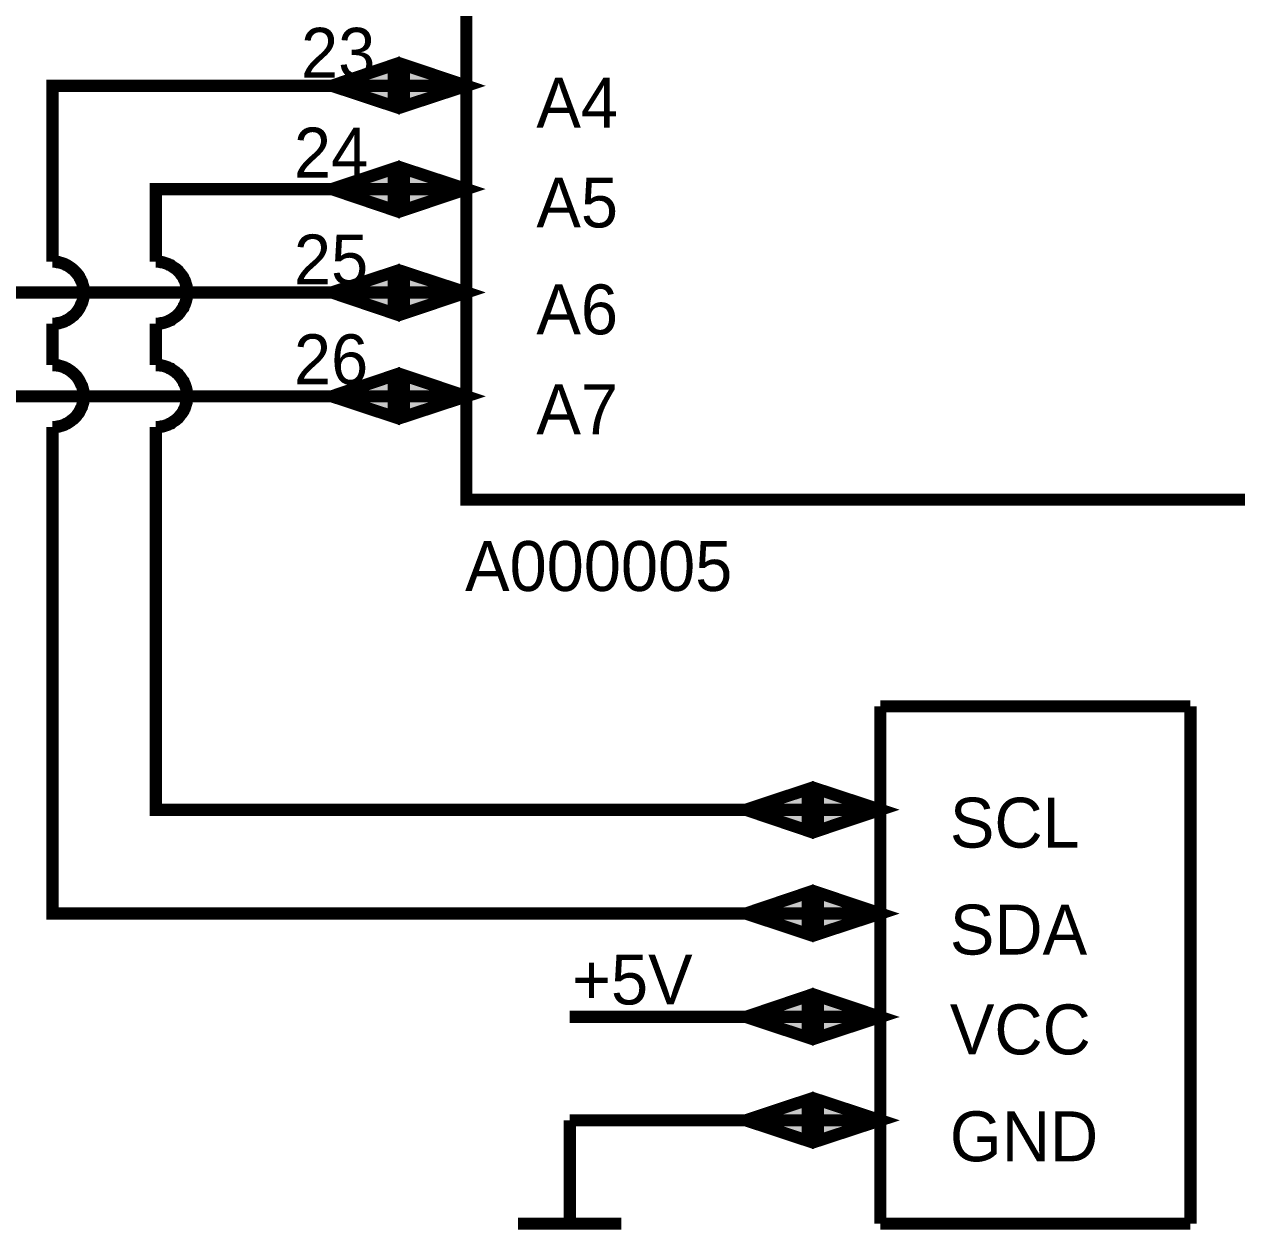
# Model space of a CAD drawing. Header units: inches. Extents: x 0 to 292, y 0 to 193.
# Drawn here: x 113.61 to 143.38, y 50.65 to 80.24 of the extents above; entities that cross this region are included whole.
import ezdxf

# ---------------------------------------------------------------- set-up
doc = ezdxf.new("R2010")
doc.units = ezdxf.units.IN
doc.layers.add('Sheet', color=255, linetype='Continuous')

msp = doc.modelspace()

# ---------------------------------------------------------------- linework, layer by layer
at = {"layer": 'Sheet'}
for points in [[(124.468, 119.37, 0.3, 0.3, 0), (157.481, 119.37, 0.3, 0.3, 0), (157.481, 68.573, 0.3, 0.3, 0), (124.468, 68.573, 0.3, 0.3, 0), (124.468, 119.37, 0.3, 0.3, 0)], [(124.468, 119.37, 0.0991, 0.0991, 0), (124.468, 68.573, 0.0991, 0.0991, 0), (157.481, 68.573, 0.0991, 0.0991, 0), (157.481, 119.37, 0.0991, 0.0991, 0), (124.468, 119.37, 0.0991, 0.0991, 0), (124.468, 119.37, 0.0991, 0.0991, 0)], [(122.686, 79.248, 0.3, 0.3, 0), (122.686, 78.231, 0.3, 0.3, 0), (121.165, 78.734, 0.3, 0.3, 0), (122.686, 79.248, 0.3, 0.3, 0)], [(122.686, 79.248, 0.0991, 0.0991, 0), (122.686, 78.231, 0.0991, 0.0991, 0), (121.165, 78.734, 0.0991, 0.0991, 0), (122.686, 79.248, 0.0991, 0.0991, 0)], [(122.937, 79.248, 0.3, 0.3, 0), (124.468, 78.734, 0.3, 0.3, 0), (122.937, 78.231, 0.3, 0.3, 0), (122.937, 79.248, 0.3, 0.3, 0)], [(122.937, 79.248, 0.0991, 0.0991, 0), (124.468, 78.734, 0.0991, 0.0991, 0), (122.937, 78.231, 0.0991, 0.0991, 0), (122.937, 79.248, 0.0991, 0.0991, 0)], [(122.686, 76.7, 0.3, 0.3, 0), (122.686, 75.682, 0.3, 0.3, 0), (121.165, 76.197, 0.3, 0.3, 0), (122.686, 76.7, 0.3, 0.3, 0)], [(122.937, 76.7, 0.3, 0.3, 0), (124.468, 76.197, 0.3, 0.3, 0), (122.937, 75.682, 0.3, 0.3, 0), (122.937, 76.7, 0.3, 0.3, 0)], [(122.686, 76.7, 0.0991, 0.0991, 0), (122.686, 75.682, 0.0991, 0.0991, 0), (121.165, 76.197, 0.0991, 0.0991, 0), (122.686, 76.7, 0.0991, 0.0991, 0)], [(122.937, 76.7, 0.0991, 0.0991, 0), (124.468, 76.197, 0.0991, 0.0991, 0), (122.937, 75.682, 0.0991, 0.0991, 0), (122.937, 76.7, 0.0991, 0.0991, 0)], [(122.686, 74.162, 0.3, 0.3, 0), (122.686, 73.145, 0.3, 0.3, 0), (121.165, 73.659, 0.3, 0.3, 0), (122.686, 74.162, 0.3, 0.3, 0)], [(122.686, 74.162, 0.0991, 0.0991, 0), (122.686, 73.145, 0.0991, 0.0991, 0), (121.165, 73.659, 0.0991, 0.0991, 0), (122.686, 74.162, 0.0991, 0.0991, 0)], [(122.937, 74.162, 0.3, 0.3, 0), (124.468, 73.659, 0.3, 0.3, 0), (122.937, 73.145, 0.3, 0.3, 0), (122.937, 74.162, 0.3, 0.3, 0)], [(122.937, 74.162, 0.0991, 0.0991, 0), (124.468, 73.659, 0.0991, 0.0991, 0), (122.937, 73.145, 0.0991, 0.0991, 0), (122.937, 74.162, 0.0991, 0.0991, 0)], [(122.686, 71.624, 0.3, 0.3, 0), (122.686, 70.607, 0.3, 0.3, 0), (121.165, 71.11, 0.3, 0.3, 0), (122.686, 71.624, 0.3, 0.3, 0)], [(122.937, 71.624, 0.3, 0.3, 0), (124.468, 71.11, 0.3, 0.3, 0), (122.937, 70.607, 0.3, 0.3, 0), (122.937, 71.624, 0.3, 0.3, 0)], [(122.686, 71.624, 0.0991, 0.0991, 0), (122.686, 70.607, 0.0991, 0.0991, 0), (121.165, 71.11, 0.0991, 0.0991, 0), (122.686, 71.624, 0.0991, 0.0991, 0)], [(122.937, 71.624, 0.0991, 0.0991, 0), (124.468, 71.11, 0.0991, 0.0991, 0), (122.937, 70.607, 0.0991, 0.0991, 0), (122.937, 71.624, 0.0991, 0.0991, 0)], [(132.847, 61.463, 0.3, 0.3, 0), (132.847, 60.445, 0.3, 0.3, 0), (131.327, 60.959, 0.3, 0.3, 0), (132.847, 61.463, 0.3, 0.3, 0)], [(133.099, 61.463, 0.3, 0.3, 0), (134.63, 60.959, 0.3, 0.3, 0), (133.099, 60.445, 0.3, 0.3, 0), (133.099, 61.463, 0.3, 0.3, 0)], [(132.847, 61.463, 0.0991, 0.0991, 0), (132.847, 60.445, 0.0991, 0.0991, 0), (131.327, 60.959, 0.0991, 0.0991, 0), (132.847, 61.463, 0.0991, 0.0991, 0)], [(133.099, 61.463, 0.0991, 0.0991, 0), (134.63, 60.959, 0.0991, 0.0991, 0), (133.099, 60.445, 0.0991, 0.0991, 0), (133.099, 61.463, 0.0991, 0.0991, 0)], [(132.847, 58.925, 0.3, 0.3, 0), (132.847, 57.908, 0.3, 0.3, 0), (131.327, 58.411, 0.3, 0.3, 0), (132.847, 58.925, 0.3, 0.3, 0)], [(132.847, 58.925, 0.0991, 0.0991, 0), (132.847, 57.908, 0.0991, 0.0991, 0), (131.327, 58.411, 0.0991, 0.0991, 0), (132.847, 58.925, 0.0991, 0.0991, 0)], [(133.099, 58.925, 0.3, 0.3, 0), (134.63, 58.411, 0.3, 0.3, 0), (133.099, 57.908, 0.3, 0.3, 0), (133.099, 58.925, 0.3, 0.3, 0)], [(133.099, 58.925, 0.0991, 0.0991, 0), (134.63, 58.411, 0.0991, 0.0991, 0), (133.099, 57.908, 0.0991, 0.0991, 0), (133.099, 58.925, 0.0991, 0.0991, 0)], [(132.847, 56.387, 0.3, 0.3, 0), (132.847, 55.37, 0.3, 0.3, 0), (131.327, 55.873, 0.3, 0.3, 0), (132.847, 56.387, 0.3, 0.3, 0)], [(133.099, 56.387, 0.3, 0.3, 0), (134.63, 55.873, 0.3, 0.3, 0), (133.099, 55.37, 0.3, 0.3, 0), (133.099, 56.387, 0.3, 0.3, 0)], [(132.847, 56.387, 0.0991, 0.0991, 0), (132.847, 55.37, 0.0991, 0.0991, 0), (131.327, 55.873, 0.0991, 0.0991, 0), (132.847, 56.387, 0.0991, 0.0991, 0)], [(133.099, 56.387, 0.0991, 0.0991, 0), (134.63, 55.873, 0.0991, 0.0991, 0), (133.099, 55.37, 0.0991, 0.0991, 0), (133.099, 56.387, 0.0991, 0.0991, 0)], [(132.847, 53.839, 0.3, 0.3, 0), (132.847, 52.832, 0.3, 0.3, 0), (131.327, 53.335, 0.3, 0.3, 0), (132.847, 53.839, 0.3, 0.3, 0)], [(132.847, 53.839, 0.0991, 0.0991, 0), (132.847, 52.832, 0.0991, 0.0991, 0), (131.327, 53.335, 0.0991, 0.0991, 0), (132.847, 53.839, 0.0991, 0.0991, 0)], [(133.099, 53.839, 0.3, 0.3, 0), (134.63, 53.335, 0.3, 0.3, 0), (133.099, 52.832, 0.3, 0.3, 0), (133.099, 53.839, 0.3, 0.3, 0)], [(133.099, 53.839, 0.0991, 0.0991, 0), (134.63, 53.335, 0.0991, 0.0991, 0), (133.099, 52.832, 0.0991, 0.0991, 0), (133.099, 53.839, 0.0991, 0.0991, 0)]]:
    msp.add_lwpolyline(points, format="xyseb", close=True, dxfattribs=at)
for points in [[(119.382, 78.734, 0.3, 0.3, 0), (114.307, 78.734, 0.3, 0.3, 0), (114.307, 74.414, 0.3, 0.3, 0)], [(124.468, 78.734, 0.3, 0.3, 0), (119.382, 78.734, 0.3, 0.3, 0)], [(119.382, 76.197, 0.3, 0.3, 0), (116.844, 76.197, 0.3, 0.3, 0), (116.844, 74.414, 0.3, 0.3, 0)], [(124.468, 76.197, 0.3, 0.3, 0), (119.382, 76.197, 0.3, 0.3, 0)], [(115.072, 73.659, 0.3, 0.3, 0), (115.072, 73.703, 0.3, 0.3, 0), (115.072, 73.735, 0.3, 0.3, 0), (115.061, 73.768, 0.3, 0.3, 0), (115.061, 73.812, 0.3, 0.3, 0), (115.05, 73.845, 0.3, 0.3, 0), (115.04, 73.878, 0.3, 0.3, 0), (115.029, 73.921, 0.3, 0.3, 0), (115.007, 73.954, 0.3, 0.3, 0), (114.996, 73.987, 0.3, 0.3, 0), (114.974, 74.02, 0.3, 0.3, 0), (114.963, 74.053, 0.3, 0.3, 0), (114.941, 74.085, 0.3, 0.3, 0), (114.919, 74.107, 0.3, 0.3, 0), (114.897, 74.14, 0.3, 0.3, 0), (114.875, 74.162, 0.3, 0.3, 0), (114.843, 74.195, 0.3, 0.3, 0), (114.821, 74.217, 0.3, 0.3, 0), (114.788, 74.239, 0.3, 0.3, 0), (114.766, 74.26, 0.3, 0.3, 0), (114.733, 74.282, 0.3, 0.3, 0), (114.7, 74.304, 0.3, 0.3, 0), (114.668, 74.326, 0.3, 0.3, 0), (114.635, 74.337, 0.3, 0.3, 0), (114.602, 74.359, 0.3, 0.3, 0), (114.569, 74.37, 0.3, 0.3, 0), (114.536, 74.381, 0.3, 0.3, 0), (114.493, 74.392, 0.3, 0.3, 0), (114.46, 74.403, 0.3, 0.3, 0), (114.427, 74.403, 0.3, 0.3, 0), (114.383, 74.414, 0.3, 0.3, 0), (114.35, 74.414, 0.3, 0.3, 0), (114.307, 74.414, 0.3, 0.3, 0)], [(114.307, 74.414, 0.3, 0.3, 0), (114.307, 74.414, 0.3, 0.3, 0), (114.307, 74.414, 0.3, 0.3, 0), (114.307, 74.414, 0.3, 0.3, 0), (114.307, 74.414, 0.3, 0.3, 0), (114.307, 74.414, 0.3, 0.3, 0), (114.307, 74.414, 0.3, 0.3, 0), (114.307, 74.414, 0.3, 0.3, 0), (114.307, 74.414, 0.3, 0.3, 0), (114.307, 74.414, 0.3, 0.3, 0), (114.307, 74.414, 0.3, 0.3, 0), (114.307, 74.414, 0.3, 0.3, 0), (114.307, 74.414, 0.3, 0.3, 0), (114.307, 74.414, 0.3, 0.3, 0), (114.307, 74.414, 0.3, 0.3, 0), (114.307, 74.414, 0.3, 0.3, 0), (114.307, 74.414, 0.3, 0.3, 0), (114.307, 74.414, 0.3, 0.3, 0), (114.307, 74.414, 0.3, 0.3, 0), (114.307, 74.414, 0.3, 0.3, 0), (114.307, 74.414, 0.3, 0.3, 0), (114.307, 74.414, 0.3, 0.3, 0), (114.307, 74.414, 0.3, 0.3, 0), (114.307, 74.414, 0.3, 0.3, 0), (114.307, 74.414, 0.3, 0.3, 0), (114.307, 74.414, 0.3, 0.3, 0), (114.307, 74.414, 0.3, 0.3, 0), (114.307, 74.414, 0.3, 0.3, 0), (114.307, 74.414, 0.3, 0.3, 0), (114.307, 74.414, 0.3, 0.3, 0), (114.307, 74.414, 0.3, 0.3, 0), (114.307, 74.414, 0.3, 0.3, 0), (114.307, 74.414, 0.3, 0.3, 0)], [(117.61, 73.659, 0.3, 0.3, 0), (117.61, 73.703, 0.3, 0.3, 0), (117.61, 73.735, 0.3, 0.3, 0), (117.599, 73.768, 0.3, 0.3, 0), (117.599, 73.812, 0.3, 0.3, 0), (117.588, 73.845, 0.3, 0.3, 0), (117.577, 73.878, 0.3, 0.3, 0), (117.566, 73.921, 0.3, 0.3, 0), (117.555, 73.954, 0.3, 0.3, 0), (117.533, 73.987, 0.3, 0.3, 0), (117.523, 74.02, 0.3, 0.3, 0), (117.501, 74.053, 0.3, 0.3, 0), (117.479, 74.085, 0.3, 0.3, 0), (117.457, 74.107, 0.3, 0.3, 0), (117.435, 74.14, 0.3, 0.3, 0), (117.413, 74.162, 0.3, 0.3, 0), (117.391, 74.195, 0.3, 0.3, 0), (117.358, 74.217, 0.3, 0.3, 0), (117.337, 74.239, 0.3, 0.3, 0), (117.304, 74.26, 0.3, 0.3, 0), (117.271, 74.282, 0.3, 0.3, 0), (117.238, 74.304, 0.3, 0.3, 0), (117.216, 74.326, 0.3, 0.3, 0), (117.173, 74.337, 0.3, 0.3, 0), (117.14, 74.359, 0.3, 0.3, 0), (117.107, 74.37, 0.3, 0.3, 0), (117.074, 74.381, 0.3, 0.3, 0), (117.041, 74.392, 0.3, 0.3, 0), (116.998, 74.403, 0.3, 0.3, 0), (116.965, 74.403, 0.3, 0.3, 0), (116.921, 74.414, 0.3, 0.3, 0), (116.888, 74.414, 0.3, 0.3, 0), (116.844, 74.414, 0.3, 0.3, 0)], [(116.844, 74.414, 0.3, 0.3, 0), (116.844, 74.414, 0.3, 0.3, 0), (116.844, 74.414, 0.3, 0.3, 0), (116.844, 74.414, 0.3, 0.3, 0), (116.844, 74.414, 0.3, 0.3, 0), (116.844, 74.414, 0.3, 0.3, 0), (116.844, 74.414, 0.3, 0.3, 0), (116.844, 74.414, 0.3, 0.3, 0), (116.844, 74.414, 0.3, 0.3, 0), (116.844, 74.414, 0.3, 0.3, 0), (116.844, 74.414, 0.3, 0.3, 0), (116.844, 74.414, 0.3, 0.3, 0), (116.844, 74.414, 0.3, 0.3, 0), (116.844, 74.414, 0.3, 0.3, 0), (116.844, 74.414, 0.3, 0.3, 0), (116.844, 74.414, 0.3, 0.3, 0), (116.844, 74.414, 0.3, 0.3, 0), (116.844, 74.414, 0.3, 0.3, 0), (116.844, 74.414, 0.3, 0.3, 0), (116.844, 74.414, 0.3, 0.3, 0), (116.844, 74.414, 0.3, 0.3, 0), (116.844, 74.414, 0.3, 0.3, 0), (116.844, 74.414, 0.3, 0.3, 0), (116.844, 74.414, 0.3, 0.3, 0), (116.844, 74.414, 0.3, 0.3, 0), (116.844, 74.414, 0.3, 0.3, 0), (116.844, 74.414, 0.3, 0.3, 0), (116.844, 74.414, 0.3, 0.3, 0), (116.844, 74.414, 0.3, 0.3, 0), (116.844, 74.414, 0.3, 0.3, 0), (116.844, 74.414, 0.3, 0.3, 0), (116.844, 74.414, 0.3, 0.3, 0), (116.844, 74.414, 0.3, 0.3, 0)], [(119.382, 73.659, 0.3, 0.3, 0), (106.683, 73.659, 0.3, 0.3, 0)], [(114.307, 72.893, 0.3, 0.3, 0), (114.35, 72.893, 0.3, 0.3, 0), (114.383, 72.893, 0.3, 0.3, 0), (114.427, 72.904, 0.3, 0.3, 0), (114.46, 72.904, 0.3, 0.3, 0), (114.493, 72.915, 0.3, 0.3, 0), (114.536, 72.926, 0.3, 0.3, 0), (114.569, 72.937, 0.3, 0.3, 0), (114.602, 72.948, 0.3, 0.3, 0), (114.635, 72.97, 0.3, 0.3, 0), (114.668, 72.981, 0.3, 0.3, 0), (114.7, 73.003, 0.3, 0.3, 0), (114.733, 73.024, 0.3, 0.3, 0), (114.766, 73.046, 0.3, 0.3, 0), (114.788, 73.068, 0.3, 0.3, 0), (114.821, 73.09, 0.3, 0.3, 0), (114.843, 73.112, 0.3, 0.3, 0), (114.875, 73.145, 0.3, 0.3, 0), (114.897, 73.167, 0.3, 0.3, 0), (114.919, 73.199, 0.3, 0.3, 0), (114.941, 73.232, 0.3, 0.3, 0), (114.963, 73.265, 0.3, 0.3, 0), (114.974, 73.287, 0.3, 0.3, 0), (114.996, 73.331, 0.3, 0.3, 0), (115.007, 73.364, 0.3, 0.3, 0), (115.029, 73.396, 0.3, 0.3, 0), (115.04, 73.429, 0.3, 0.3, 0), (115.05, 73.462, 0.3, 0.3, 0), (115.061, 73.506, 0.3, 0.3, 0), (115.061, 73.539, 0.3, 0.3, 0), (115.072, 73.582, 0.3, 0.3, 0), (115.072, 73.615, 0.3, 0.3, 0), (115.072, 73.659, 0.3, 0.3, 0)], [(116.844, 72.893, 0.3, 0.3, 0), (116.888, 72.893, 0.3, 0.3, 0), (116.921, 72.893, 0.3, 0.3, 0), (116.965, 72.904, 0.3, 0.3, 0), (116.998, 72.904, 0.3, 0.3, 0), (117.041, 72.915, 0.3, 0.3, 0), (117.074, 72.926, 0.3, 0.3, 0), (117.107, 72.937, 0.3, 0.3, 0), (117.14, 72.948, 0.3, 0.3, 0), (117.173, 72.97, 0.3, 0.3, 0), (117.216, 72.981, 0.3, 0.3, 0), (117.238, 73.003, 0.3, 0.3, 0), (117.271, 73.024, 0.3, 0.3, 0), (117.304, 73.046, 0.3, 0.3, 0), (117.337, 73.068, 0.3, 0.3, 0), (117.358, 73.09, 0.3, 0.3, 0), (117.391, 73.112, 0.3, 0.3, 0), (117.413, 73.145, 0.3, 0.3, 0), (117.435, 73.167, 0.3, 0.3, 0), (117.457, 73.199, 0.3, 0.3, 0), (117.479, 73.232, 0.3, 0.3, 0), (117.501, 73.265, 0.3, 0.3, 0), (117.523, 73.287, 0.3, 0.3, 0), (117.533, 73.331, 0.3, 0.3, 0), (117.555, 73.364, 0.3, 0.3, 0), (117.566, 73.396, 0.3, 0.3, 0), (117.577, 73.429, 0.3, 0.3, 0), (117.588, 73.462, 0.3, 0.3, 0), (117.599, 73.506, 0.3, 0.3, 0), (117.599, 73.539, 0.3, 0.3, 0), (117.61, 73.582, 0.3, 0.3, 0), (117.61, 73.615, 0.3, 0.3, 0), (117.61, 73.659, 0.3, 0.3, 0)], [(124.468, 73.659, 0.3, 0.3, 0), (119.382, 73.659, 0.3, 0.3, 0)], [(114.307, 72.893, 0.3, 0.3, 0), (114.307, 71.876, 0.3, 0.3, 0)], [(116.844, 72.893, 0.3, 0.3, 0), (116.844, 71.876, 0.3, 0.3, 0)], [(115.072, 71.11, 0.3, 0.3, 0), (115.072, 71.154, 0.3, 0.3, 0), (115.072, 71.187, 0.3, 0.3, 0), (115.061, 71.231, 0.3, 0.3, 0), (115.061, 71.263, 0.3, 0.3, 0), (115.05, 71.307, 0.3, 0.3, 0), (115.04, 71.34, 0.3, 0.3, 0), (115.029, 71.373, 0.3, 0.3, 0), (115.007, 71.406, 0.3, 0.3, 0), (114.996, 71.438, 0.3, 0.3, 0), (114.974, 71.482, 0.3, 0.3, 0), (114.963, 71.504, 0.3, 0.3, 0), (114.941, 71.537, 0.3, 0.3, 0), (114.919, 71.57, 0.3, 0.3, 0), (114.897, 71.602, 0.3, 0.3, 0), (114.875, 71.624, 0.3, 0.3, 0), (114.843, 71.657, 0.3, 0.3, 0), (114.821, 71.679, 0.3, 0.3, 0), (114.788, 71.701, 0.3, 0.3, 0), (114.766, 71.723, 0.3, 0.3, 0), (114.733, 71.745, 0.3, 0.3, 0), (114.7, 71.767, 0.3, 0.3, 0), (114.668, 71.788, 0.3, 0.3, 0), (114.635, 71.799, 0.3, 0.3, 0), (114.602, 71.821, 0.3, 0.3, 0), (114.569, 71.832, 0.3, 0.3, 0), (114.536, 71.843, 0.3, 0.3, 0), (114.493, 71.854, 0.3, 0.3, 0), (114.46, 71.865, 0.3, 0.3, 0), (114.427, 71.865, 0.3, 0.3, 0), (114.383, 71.876, 0.3, 0.3, 0), (114.35, 71.876, 0.3, 0.3, 0), (114.307, 71.876, 0.3, 0.3, 0)], [(114.307, 71.876, 0.3, 0.3, 0), (114.307, 71.876, 0.3, 0.3, 0), (114.307, 71.876, 0.3, 0.3, 0), (114.307, 71.876, 0.3, 0.3, 0), (114.307, 71.876, 0.3, 0.3, 0), (114.307, 71.876, 0.3, 0.3, 0), (114.307, 71.876, 0.3, 0.3, 0), (114.307, 71.876, 0.3, 0.3, 0), (114.307, 71.876, 0.3, 0.3, 0), (114.307, 71.876, 0.3, 0.3, 0), (114.307, 71.876, 0.3, 0.3, 0), (114.307, 71.876, 0.3, 0.3, 0), (114.307, 71.876, 0.3, 0.3, 0), (114.307, 71.876, 0.3, 0.3, 0), (114.307, 71.876, 0.3, 0.3, 0), (114.307, 71.876, 0.3, 0.3, 0), (114.307, 71.876, 0.3, 0.3, 0), (114.307, 71.876, 0.3, 0.3, 0), (114.307, 71.876, 0.3, 0.3, 0), (114.307, 71.876, 0.3, 0.3, 0), (114.307, 71.876, 0.3, 0.3, 0), (114.307, 71.876, 0.3, 0.3, 0), (114.307, 71.876, 0.3, 0.3, 0), (114.307, 71.876, 0.3, 0.3, 0), (114.307, 71.876, 0.3, 0.3, 0), (114.307, 71.876, 0.3, 0.3, 0), (114.307, 71.876, 0.3, 0.3, 0), (114.307, 71.876, 0.3, 0.3, 0), (114.307, 71.876, 0.3, 0.3, 0), (114.307, 71.876, 0.3, 0.3, 0), (114.307, 71.876, 0.3, 0.3, 0), (114.307, 71.876, 0.3, 0.3, 0), (114.307, 71.876, 0.3, 0.3, 0)], [(117.61, 71.11, 0.3, 0.3, 0), (117.61, 71.154, 0.3, 0.3, 0), (117.61, 71.187, 0.3, 0.3, 0), (117.599, 71.231, 0.3, 0.3, 0), (117.599, 71.263, 0.3, 0.3, 0), (117.588, 71.307, 0.3, 0.3, 0), (117.577, 71.34, 0.3, 0.3, 0), (117.566, 71.373, 0.3, 0.3, 0), (117.555, 71.406, 0.3, 0.3, 0), (117.533, 71.438, 0.3, 0.3, 0), (117.523, 71.482, 0.3, 0.3, 0), (117.501, 71.504, 0.3, 0.3, 0), (117.479, 71.537, 0.3, 0.3, 0), (117.457, 71.57, 0.3, 0.3, 0), (117.435, 71.602, 0.3, 0.3, 0), (117.413, 71.624, 0.3, 0.3, 0), (117.391, 71.657, 0.3, 0.3, 0), (117.358, 71.679, 0.3, 0.3, 0), (117.337, 71.701, 0.3, 0.3, 0), (117.304, 71.723, 0.3, 0.3, 0), (117.271, 71.745, 0.3, 0.3, 0), (117.238, 71.767, 0.3, 0.3, 0), (117.216, 71.788, 0.3, 0.3, 0), (117.173, 71.799, 0.3, 0.3, 0), (117.14, 71.821, 0.3, 0.3, 0), (117.107, 71.832, 0.3, 0.3, 0), (117.074, 71.843, 0.3, 0.3, 0), (117.041, 71.854, 0.3, 0.3, 0), (116.998, 71.865, 0.3, 0.3, 0), (116.965, 71.865, 0.3, 0.3, 0), (116.921, 71.876, 0.3, 0.3, 0), (116.888, 71.876, 0.3, 0.3, 0), (116.844, 71.876, 0.3, 0.3, 0)], [(116.844, 71.876, 0.3, 0.3, 0), (116.844, 71.876, 0.3, 0.3, 0), (116.844, 71.876, 0.3, 0.3, 0), (116.844, 71.876, 0.3, 0.3, 0), (116.844, 71.876, 0.3, 0.3, 0), (116.844, 71.876, 0.3, 0.3, 0), (116.844, 71.876, 0.3, 0.3, 0), (116.844, 71.876, 0.3, 0.3, 0), (116.844, 71.876, 0.3, 0.3, 0), (116.844, 71.876, 0.3, 0.3, 0), (116.844, 71.876, 0.3, 0.3, 0), (116.844, 71.876, 0.3, 0.3, 0), (116.844, 71.876, 0.3, 0.3, 0), (116.844, 71.876, 0.3, 0.3, 0), (116.844, 71.876, 0.3, 0.3, 0), (116.844, 71.876, 0.3, 0.3, 0), (116.844, 71.876, 0.3, 0.3, 0), (116.844, 71.876, 0.3, 0.3, 0), (116.844, 71.876, 0.3, 0.3, 0), (116.844, 71.876, 0.3, 0.3, 0), (116.844, 71.876, 0.3, 0.3, 0), (116.844, 71.876, 0.3, 0.3, 0), (116.844, 71.876, 0.3, 0.3, 0), (116.844, 71.876, 0.3, 0.3, 0), (116.844, 71.876, 0.3, 0.3, 0), (116.844, 71.876, 0.3, 0.3, 0), (116.844, 71.876, 0.3, 0.3, 0), (116.844, 71.876, 0.3, 0.3, 0), (116.844, 71.876, 0.3, 0.3, 0), (116.844, 71.876, 0.3, 0.3, 0), (116.844, 71.876, 0.3, 0.3, 0), (116.844, 71.876, 0.3, 0.3, 0), (116.844, 71.876, 0.3, 0.3, 0)], [(119.382, 71.11, 0.3, 0.3, 0), (111.769, 71.11, 0.3, 0.3, 0), (111.769, 58.411, 0.3, 0.3, 0), (106.683, 58.411, 0.3, 0.3, 0)], [(114.307, 70.355, 0.3, 0.3, 0), (114.35, 70.355, 0.3, 0.3, 0), (114.383, 70.355, 0.3, 0.3, 0), (114.427, 70.366, 0.3, 0.3, 0), (114.46, 70.366, 0.3, 0.3, 0), (114.493, 70.377, 0.3, 0.3, 0), (114.536, 70.388, 0.3, 0.3, 0), (114.569, 70.399, 0.3, 0.3, 0), (114.602, 70.41, 0.3, 0.3, 0), (114.635, 70.432, 0.3, 0.3, 0), (114.668, 70.443, 0.3, 0.3, 0), (114.7, 70.465, 0.3, 0.3, 0), (114.733, 70.487, 0.3, 0.3, 0), (114.766, 70.509, 0.3, 0.3, 0), (114.788, 70.53, 0.3, 0.3, 0), (114.821, 70.552, 0.3, 0.3, 0), (114.843, 70.574, 0.3, 0.3, 0), (114.875, 70.607, 0.3, 0.3, 0), (114.897, 70.629, 0.3, 0.3, 0), (114.919, 70.662, 0.3, 0.3, 0), (114.941, 70.684, 0.3, 0.3, 0), (114.963, 70.716, 0.3, 0.3, 0), (114.974, 70.749, 0.3, 0.3, 0), (114.996, 70.782, 0.3, 0.3, 0), (115.007, 70.815, 0.3, 0.3, 0), (115.029, 70.848, 0.3, 0.3, 0), (115.04, 70.891, 0.3, 0.3, 0), (115.05, 70.924, 0.3, 0.3, 0), (115.061, 70.957, 0.3, 0.3, 0), (115.061, 71.001, 0.3, 0.3, 0), (115.072, 71.034, 0.3, 0.3, 0), (115.072, 71.066, 0.3, 0.3, 0), (115.072, 71.11, 0.3, 0.3, 0)], [(116.844, 70.355, 0.3, 0.3, 0), (116.888, 70.355, 0.3, 0.3, 0), (116.921, 70.355, 0.3, 0.3, 0), (116.965, 70.366, 0.3, 0.3, 0), (116.998, 70.366, 0.3, 0.3, 0), (117.041, 70.377, 0.3, 0.3, 0), (117.074, 70.388, 0.3, 0.3, 0), (117.107, 70.399, 0.3, 0.3, 0), (117.14, 70.41, 0.3, 0.3, 0), (117.173, 70.432, 0.3, 0.3, 0), (117.216, 70.443, 0.3, 0.3, 0), (117.238, 70.465, 0.3, 0.3, 0), (117.271, 70.487, 0.3, 0.3, 0), (117.304, 70.509, 0.3, 0.3, 0), (117.337, 70.53, 0.3, 0.3, 0), (117.358, 70.552, 0.3, 0.3, 0), (117.391, 70.574, 0.3, 0.3, 0), (117.413, 70.607, 0.3, 0.3, 0), (117.435, 70.629, 0.3, 0.3, 0), (117.457, 70.662, 0.3, 0.3, 0), (117.479, 70.684, 0.3, 0.3, 0), (117.501, 70.716, 0.3, 0.3, 0), (117.523, 70.749, 0.3, 0.3, 0), (117.533, 70.782, 0.3, 0.3, 0), (117.555, 70.815, 0.3, 0.3, 0), (117.566, 70.848, 0.3, 0.3, 0), (117.577, 70.891, 0.3, 0.3, 0), (117.588, 70.924, 0.3, 0.3, 0), (117.599, 70.957, 0.3, 0.3, 0), (117.599, 71.001, 0.3, 0.3, 0), (117.61, 71.034, 0.3, 0.3, 0), (117.61, 71.066, 0.3, 0.3, 0), (117.61, 71.11, 0.3, 0.3, 0)], [(124.468, 71.11, 0.3, 0.3, 0), (119.382, 71.11, 0.3, 0.3, 0)], [(114.307, 70.355, 0.3, 0.3, 0), (114.307, 58.411, 0.3, 0.3, 0), (132.082, 58.411, 0.3, 0.3, 0)], [(116.844, 70.355, 0.3, 0.3, 0), (116.844, 60.959, 0.3, 0.3, 0), (132.082, 60.959, 0.3, 0.3, 0)], [(134.63, 63.497, 0.3, 0.3, 0), (134.63, 50.798, 0.3, 0.3, 0)], [(142.243, 63.497, 0.3, 0.3, 0), (134.63, 63.497, 0.3, 0.3, 0)], [(142.243, 50.798, 0.3, 0.3, 0), (142.243, 63.497, 0.3, 0.3, 0)], [(134.63, 60.959, 0.3, 0.3, 0), (132.082, 60.959, 0.3, 0.3, 0)], [(134.63, 58.411, 0.3, 0.3, 0), (132.082, 58.411, 0.3, 0.3, 0)], [(132.082, 55.873, 0.3, 0.3, 0), (127.006, 55.873, 0.3, 0.3, 0)], [(134.63, 55.873, 0.3, 0.3, 0), (132.082, 55.873, 0.3, 0.3, 0)], [(127.006, 53.335, 0.3, 0.3, 0), (127.006, 50.798, 0.3, 0.3, 0)], [(132.082, 53.335, 0.3, 0.3, 0), (127.006, 53.335, 0.3, 0.3, 0)], [(134.63, 53.335, 0.3, 0.3, 0), (132.082, 53.335, 0.3, 0.3, 0)], [(125.737, 50.798, 0.3, 0.3, 0), (128.275, 50.798, 0.3, 0.3, 0)], [(134.63, 50.798, 0.3, 0.3, 0), (142.243, 50.798, 0.3, 0.3, 0)]]:
    msp.add_lwpolyline(points, format="xyseb", dxfattribs=at)
for points in [[(122.732, 79.317), (121.001, 78.74), (122.732, 78.163)], [(122.886, 78.163), (124.617, 78.74), (122.886, 79.317)], [(122.732, 76.777), (121.001, 76.2), (122.732, 75.623)], [(122.886, 75.623), (124.617, 76.2), (122.886, 76.777)], [(122.732, 74.237), (121.001, 73.66), (122.732, 73.083)], [(122.886, 73.083), (124.617, 73.66), (122.886, 74.237)], [(122.732, 71.697), (121.001, 71.12), (122.732, 70.543)], [(122.886, 70.543), (124.617, 71.12), (122.886, 71.697)], [(132.892, 61.537), (131.161, 60.96), (132.892, 60.383)], [(133.046, 60.383), (134.777, 60.96), (133.046, 61.537)], [(132.892, 58.997), (131.161, 58.42), (132.892, 57.843)], [(133.046, 57.843), (134.777, 58.42), (133.046, 58.997)], [(132.892, 56.457), (131.161, 55.88), (132.892, 55.303)], [(133.046, 55.303), (134.777, 55.88), (133.046, 56.457)], [(132.892, 53.917), (131.161, 53.34), (132.892, 52.763)], [(133.046, 52.763), (134.777, 53.34), (133.046, 53.917)]]:
    msp.add_solid(points, dxfattribs=at)

# ---------------------------------------------------------------- texts
for s, p in [('23', (120.41, 78.931)), ('A4', (126.186, 77.706)), ('24', (120.235, 76.481)), ('A5', (126.186, 75.256)), ('25', (120.235, 73.856)), ('A6', (126.186, 72.631)), ('26', (120.235, 71.406)), ('A7', (126.186, 70.18)), ('A000005', (124.436, 66.33)), ('SCL', (136.337, 60.03)), ('SDA', (136.337, 57.404)), ('+5V', (127.061, 56.179)), ('VCC', (136.337, 54.954)), ('GND', (136.337, 52.329))]:
    msp.add_text(s, height=1.2251, dxfattribs=at).set_placement(p)

doc.saveas('drawing.dxf')
